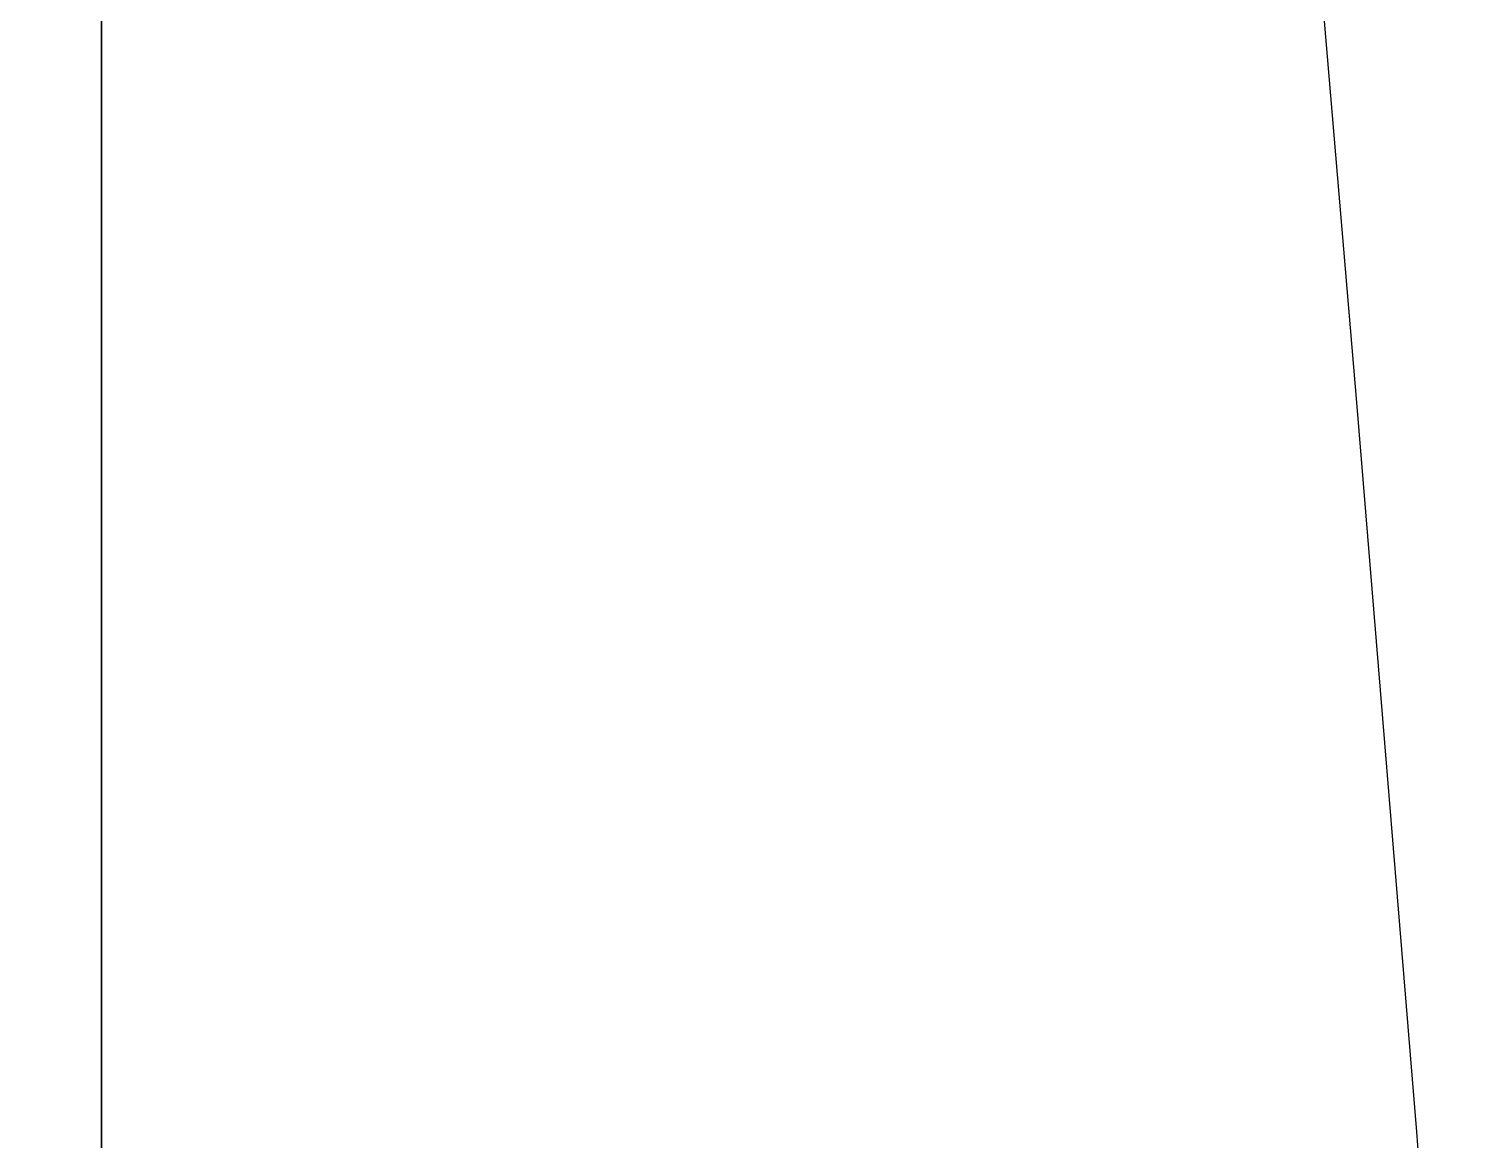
# Model space of a CAD drawing. Extents: x 11992 to 29481, y -6727 to 6811.
# Drawn here: x 24578.55 to 24622.28, y 2869.56 to 2903.4 of the extents above; entities that cross this region are included whole.
import ezdxf

# ---------------------------------------------------------------- set-up
doc = ezdxf.new("R2010")
doc.units = 0
doc.header["$MEASUREMENT"] = 0
doc.layers.get('0').update_dxf_attribs({"color": 8, "linetype": 'CONTINUOUS'})
doc.layers.add('zoylight 5回路', color=4, linetype='CONTINUOUS')

msp = doc.modelspace()

# ---------------------------------------------------------------- linework, layer by layer
for p, q in [((24580.771, 3074.054, -2436.529), (24580.771, 2514.462, -2436.529)), ((24580.771, 2887.59, -2436.329), (24580.771, 2934.256, -2436.329)), ((24580.771, 2934.256, -2436.329), (24580.771, 2887.59, -2436.329)), ((24580.771, 2887.59, -2428.529), (24580.771, 2934.256, -2428.529)), ((24580.771, 2934.256, -2428.529), (24580.771, 2887.59, -2428.529)), ((24580.771, 2886.924, -2426.529), (24580.771, 2933.257, -2426.529)), ((24580.771, 2933.257, -2426.529), (24580.771, 2886.924, -2426.529)), ((24580.771, 2904.034, -1959.355), (24580.771, 2903.224, -1963.518)), ((24580.771, 2903.667, -2258.155), (24580.771, 2903.396, -2258.338)), ((24580.771, 2903.105, -1760.793), (24580.771, 2903.502, -1758.535)), ((24580.771, 2903.471, -2014.888), (24580.771, 2902.972, -2016.921)), ((24580.771, 2902.971, -2016.916), (24580.771, 2903.47, -2014.884)), ((24580.771, 2891.521, -2405.95), (24580.771, 2903.437, -2410.065)), ((24580.771, 2903.396, -2258.338), (24580.771, 2903.125, -2258.521)), ((24580.771, 2903.224, -1963.518), (24580.771, 2902.4, -1967.679)), ((24580.771, 2903.125, -2258.521), (24580.771, 2902.853, -2258.703)), ((24580.771, 2902.709, -1763.051), (24580.771, 2903.105, -1760.793)), ((24580.771, 2902.972, -2016.921), (24580.771, 2902.469, -2018.953)), ((24580.771, 2902.468, -2018.948), (24580.771, 2902.971, -2016.916)), ((24580.771, 2902.853, -2258.703), (24580.771, 2902.581, -2258.885)), ((24580.771, 2902.313, -1765.308), (24580.771, 2902.709, -1763.051)), ((24580.771, 2902.581, -2258.885), (24580.771, 2902.309, -2259.067)), ((24580.771, 2902.469, -2018.953), (24580.771, 2901.961, -2020.983)), ((24580.771, 2901.96, -2020.979), (24580.771, 2902.468, -2018.948)), ((24580.771, 2902.4, -1967.679), (24580.771, 2901.56, -1971.836)), ((24580.771, 2901.916, -1767.565), (24580.771, 2902.313, -1765.308)), ((24580.771, 2902.309, -2259.067), (24580.771, 2902.037, -2259.248)), ((24580.771, 2902.037, -2259.248), (24580.771, 2901.764, -2259.429)), ((24580.771, 2901.961, -2020.983), (24580.771, 2901.448, -2023.012)), ((24580.771, 2901.447, -2023.008), (24580.771, 2901.96, -2020.979)), ((24580.771, 2901.518, -1769.822), (24580.771, 2901.916, -1767.565)), ((24580.771, 2901.764, -2259.429), (24580.771, 2901.492, -2259.609)), ((24580.771, 2901.56, -1971.836), (24580.771, 2900.704, -1975.99)), ((24580.771, 2901.121, -1772.079), (24580.771, 2901.518, -1769.822)), ((24580.771, 2901.492, -2259.609), (24580.771, 2901.218, -2259.789)), ((24580.771, 2901.448, -2023.012), (24580.771, 2900.931, -2025.04)), ((24580.771, 2900.929, -2025.036), (24580.771, 2901.447, -2023.008)), ((24580.771, 2901.218, -2259.789), (24580.771, 2900.945, -2259.969)), ((24580.771, 2900.723, -1774.338), (24580.771, 2901.121, -1772.079)), ((24580.771, 2900.945, -2259.969), (24580.771, 2900.672, -2260.148)), ((24580.771, 2900.931, -2025.04), (24580.771, 2900.407, -2027.067)), ((24580.771, 2900.406, -2027.063), (24580.771, 2900.929, -2025.036)), ((24580.771, 2900.324, -1776.597), (24580.771, 2900.723, -1774.338)), ((24580.771, 2900.704, -1975.99), (24580.771, 2899.83, -1980.14)), ((24580.771, 2900.672, -2260.148), (24580.771, 2900.399, -2260.327)), ((24580.771, 2900.407, -2027.067), (24580.771, 2899.879, -2029.092)), ((24580.771, 2899.878, -2029.089), (24580.771, 2900.406, -2027.063)), ((24580.771, 2900.399, -2260.327), (24580.771, 2900.125, -2260.505)), ((24580.771, 2899.924, -1778.856), (24580.771, 2900.324, -1776.597)), ((24580.771, 2900.125, -2260.505), (24580.771, 2899.851, -2260.682)), ((24580.771, 2899.524, -1781.114), (24580.771, 2899.924, -1778.856)), ((24580.771, 2899.879, -2029.092), (24580.771, 2899.346, -2031.116)), ((24580.771, 2899.345, -2031.113), (24580.771, 2899.878, -2029.089)), ((24580.771, 2899.851, -2260.682), (24580.771, 2899.577, -2260.86)), ((24580.771, 2899.83, -1980.14), (24580.771, 2898.94, -1984.287)), ((24580.771, 2899.577, -2260.86), (24580.771, 2899.303, -2261.037)), ((24580.771, 2899.123, -1783.372), (24580.771, 2899.524, -1781.114)), ((24580.771, 2899.346, -2031.116), (24580.771, 2898.806, -2033.139)), ((24580.771, 2898.806, -2033.135), (24580.771, 2899.345, -2031.113)), ((24580.771, 2899.303, -2261.037), (24580.771, 2899.028, -2261.213)), ((24580.771, 2898.721, -1785.63), (24580.771, 2899.123, -1783.372)), ((24580.771, 2899.028, -2261.213), (24580.771, 2898.753, -2261.389)), ((24580.771, 2898.94, -1984.287), (24580.771, 2898.033, -1988.43)), ((24580.771, 2898.261, -2035.156), (24580.771, 2898.806, -2033.135)), ((24580.771, 2898.806, -2033.139), (24580.771, 2898.261, -2035.16)), ((24580.771, 2898.753, -2261.389), (24580.771, 2898.478, -2261.565)), ((24580.771, 2898.318, -1787.888), (24580.771, 2898.721, -1785.63)), ((24580.771, 2898.478, -2261.565), (24580.771, 2898.202, -2261.741)), ((24580.771, 2897.915, -1790.145), (24580.771, 2898.318, -1787.888)), ((24580.771, 2897.711, -2037.176), (24580.771, 2898.261, -2035.156)), ((24580.771, 2898.261, -2035.16), (24580.771, 2897.711, -2037.179)), ((24580.771, 2898.202, -2261.741), (24580.771, 2897.926, -2261.916)), ((24580.771, 2898.033, -1988.43), (24580.771, 2897.107, -1992.569)), ((24580.771, 2897.926, -2261.916), (24580.771, 2897.65, -2262.09)), ((24580.771, 2897.51, -1792.403), (24580.771, 2897.915, -1790.145)), ((24580.771, 2897.154, -2039.194), (24580.771, 2897.711, -2037.176)), ((24580.771, 2897.711, -2037.179), (24580.771, 2897.155, -2039.197)), ((24580.771, 2897.65, -2262.09), (24580.771, 2897.374, -2262.264)), ((24580.771, 2897.104, -1794.66), (24580.771, 2897.51, -1792.403)), ((24580.771, 2897.374, -2262.264), (24580.771, 2897.098, -2262.437)), ((24580.771, 2897.155, -2039.197), (24580.771, 2896.593, -2041.213)), ((24580.771, 2896.592, -2041.21), (24580.771, 2897.154, -2039.194)), ((24580.771, 2897.107, -1992.569), (24580.771, 2896.163, -1996.704)), ((24580.771, 2896.697, -1796.916), (24580.771, 2897.104, -1794.66)), ((24580.771, 2897.098, -2262.437), (24580.771, 2896.822, -2262.61)), ((24580.771, 2896.822, -2262.61), (24580.771, 2896.545, -2262.783)), ((24580.771, 2896.289, -1799.173), (24580.771, 2896.697, -1796.916)), ((24580.771, 2896.593, -2041.213), (24580.771, 2896.024, -2043.228)), ((24580.771, 2896.023, -2043.225), (24580.771, 2896.592, -2041.21)), ((24580.771, 2896.545, -2262.783), (24580.771, 2896.269, -2262.955)), ((24580.771, 2896.267, -1799.295), (24580.771, 2896.289, -1799.173)), ((24580.771, 2896.269, -2262.955), (24580.771, 2895.991, -2263.127)), ((24580.771, 2896.244, -1799.421), (24580.771, 2896.267, -1799.295)), ((24580.771, 2896.221, -1799.549), (24580.771, 2896.244, -1799.421)), ((24580.771, 2896.197, -1799.679), (24580.771, 2896.221, -1799.549)), ((24580.771, 2896.173, -1799.813), (24580.771, 2896.197, -1799.679)), ((24580.771, 2896.148, -1799.949), (24580.771, 2896.173, -1799.813)), ((24580.771, 2896.163, -1996.704), (24580.771, 2895.199, -2000.834)), ((24580.771, 2896.123, -1800.088), (24580.771, 2896.148, -1799.949)), ((24580.771, 2896.098, -1800.23), (24580.771, 2896.123, -1800.088)), ((24580.771, 2896.071, -1800.374), (24580.771, 2896.098, -1800.23)), ((24580.771, 2896.045, -1800.521), (24580.771, 2896.071, -1800.374)), ((24580.771, 2896.018, -1800.671), (24580.771, 2896.045, -1800.521)), ((24580.771, 2896.024, -2043.228), (24580.771, 2895.45, -2045.241)), ((24580.771, 2895.448, -2045.237), (24580.771, 2896.023, -2043.225)), ((24580.771, 2895.99, -1800.823), (24580.771, 2896.018, -1800.671)), ((24580.771, 2895.991, -2263.127), (24580.771, 2895.714, -2263.298)), ((24580.771, 2895.813, -1801.797), (24580.771, 2895.99, -1800.823)), ((24580.771, 2895.635, -1802.774), (24580.771, 2895.813, -1801.797)), ((24580.771, 2895.714, -2263.298), (24580.771, 2895.437, -2263.469)), ((24580.771, 2895.456, -1803.754), (24580.771, 2895.635, -1802.774)), ((24580.771, 2895.277, -1804.738), (24580.771, 2895.456, -1803.754)), ((24580.771, 2895.45, -2045.241), (24580.771, 2894.869, -2047.252)), ((24580.771, 2894.867, -2047.248), (24580.771, 2895.448, -2045.237)), ((24580.771, 2895.437, -2263.469), (24580.771, 2895.159, -2263.64)), ((24580.771, 2895.097, -1805.724), (24580.771, 2895.277, -1804.738)), ((24580.771, 2895.199, -2000.834), (24580.771, 2894.217, -2004.96)), ((24580.771, 2895.159, -2263.64), (24580.771, 2894.881, -2263.81)), ((24580.771, 2894.915, -1806.713), (24580.771, 2895.097, -1805.724)), ((24580.771, 2894.734, -1807.706), (24580.771, 2894.915, -1806.713)), ((24580.771, 2894.881, -2263.81), (24580.771, 2894.603, -2263.98)), ((24580.771, 2894.869, -2047.252), (24580.771, 2894.281, -2049.261)), ((24580.771, 2894.279, -2049.258), (24580.771, 2894.867, -2047.248)), ((24580.771, 2894.551, -1808.702), (24580.771, 2894.734, -1807.706)), ((24580.771, 2894.603, -2263.98), (24580.771, 2894.324, -2264.149)), ((24580.771, 2894.367, -1809.701), (24580.771, 2894.551, -1808.702)), ((24580.771, 2894.183, -1810.703), (24580.771, 2894.367, -1809.701)), ((24580.771, 2894.324, -2264.149), (24580.771, 2894.045, -2264.318)), ((24580.771, 2894.281, -2049.261), (24580.771, 2893.687, -2051.268)), ((24580.771, 2893.685, -2051.265), (24580.771, 2894.279, -2049.258)), ((24580.771, 2894.217, -2004.96), (24580.771, 2893.718, -2007.022)), ((24580.771, 2893.997, -1811.708), (24580.771, 2894.183, -1810.703)), ((24580.771, 2894.045, -2264.318), (24580.771, 2893.766, -2264.486)), ((24580.771, 2893.81, -1812.716), (24580.771, 2893.997, -1811.708)), ((24580.771, 2893.602, -1813.843), (24580.771, 2893.81, -1812.716)), ((24580.771, 2893.766, -2264.486), (24580.771, 2893.487, -2264.654)), ((24580.771, 2893.718, -2007.022), (24580.771, 2893.215, -2009.082)), ((24580.771, 2893.687, -2051.268), (24580.771, 2893.087, -2053.273)), ((24580.771, 2893.085, -2053.27), (24580.771, 2893.685, -2051.265)), ((24580.771, 2893.393, -1814.971), (24580.771, 2893.602, -1813.843)), ((24580.771, 2893.487, -2264.654), (24580.771, 2893.207, -2264.821)), ((24580.771, 2893.184, -1816.099), (24580.771, 2893.393, -1814.971)), ((24580.771, 2893.215, -2009.082), (24580.771, 2892.706, -2011.141)), ((24580.771, 2893.207, -2264.821), (24580.771, 2892.928, -2264.988)), ((24580.771, 2892.975, -1817.226), (24580.771, 2893.184, -1816.099)), ((24580.771, 2893.087, -2053.273), (24580.771, 2892.479, -2055.277)), ((24580.771, 2892.477, -2055.273), (24580.771, 2893.085, -2053.27)), ((24580.771, 2892.764, -1818.354), (24580.771, 2892.975, -1817.226)), ((24580.771, 2892.928, -2264.988), (24580.771, 2892.648, -2265.154)), ((24580.771, 2892.554, -1819.481), (24580.771, 2892.764, -1818.354)), ((24580.771, 2892.706, -2011.141), (24580.771, 2892.193, -2013.199)), ((24580.771, 2892.648, -2265.154), (24580.771, 2892.368, -2265.321)), ((24580.771, 2892.343, -1820.609), (24580.771, 2892.554, -1819.481)), ((24580.771, 2892.479, -2055.277), (24580.771, 2891.865, -2057.278)), ((24580.771, 2891.863, -2057.275), (24580.771, 2892.477, -2055.273)), ((24580.771, 2892.368, -2265.321), (24580.771, 2892.088, -2265.486)), ((24580.771, 2892.132, -1821.736), (24580.771, 2892.343, -1820.609)), ((24580.771, 2892.193, -2013.199), (24580.771, 2891.674, -2015.255)), ((24580.771, 2891.92, -1822.863), (24580.771, 2892.132, -1821.736)), ((24580.771, 2892.088, -2265.486), (24580.771, 2891.807, -2265.651)), ((24580.771, 2891.708, -1823.991), (24580.771, 2891.92, -1822.863)), ((24580.771, 2891.865, -2057.278), (24580.771, 2891.244, -2059.277)), ((24580.771, 2891.242, -2059.274), (24580.771, 2891.863, -2057.275)), ((24580.771, 2891.807, -2265.651), (24580.771, 2891.527, -2265.816)), ((24580.771, 2891.496, -1825.118), (24580.771, 2891.708, -1823.991)), ((24580.771, 2891.674, -2015.255), (24580.771, 2891.15, -2017.31)), ((24580.771, 2891.527, -2265.816), (24580.771, 2891.246, -2265.981)), ((24580.771, 2885.838, -2403.664), (24580.771, 2891.521, -2405.95)), ((24580.771, 2891.283, -1826.245), (24580.771, 2891.496, -1825.118)), ((24580.771, 2890.424, -1830.773), (24580.771, 2891.283, -1826.245)), ((24580.771, 2891.246, -2265.981), (24580.771, 2890.965, -2266.144)), ((24580.771, 2891.244, -2059.277), (24580.771, 2890.616, -2061.274)), ((24580.771, 2890.614, -2061.271), (24580.771, 2891.242, -2059.274)), ((24580.771, 2891.15, -2017.31), (24580.771, 2890.62, -2019.363)), ((24580.771, 2890.965, -2266.144), (24580.771, 2890.683, -2266.308)), ((24580.771, 2890.683, -2266.308), (24580.771, 2890.402, -2266.471)), ((24580.771, 2890.62, -2019.363), (24580.771, 2890.085, -2021.416)), ((24580.771, 2890.616, -2061.274), (24580.771, 2889.981, -2063.269)), ((24580.771, 2889.979, -2063.266), (24580.771, 2890.614, -2061.271)), ((24580.771, 2889.562, -1835.282), (24580.771, 2890.424, -1830.773)), ((24580.771, 2890.402, -2266.471), (24580.771, 2890.12, -2266.633)), ((24580.771, 2890.12, -2266.633), (24580.771, 2889.838, -2266.795)), ((24580.771, 2890.085, -2021.416), (24580.771, 2889.545, -2023.467)), ((24580.771, 2889.981, -2063.269), (24580.771, 2889.339, -2065.261)), ((24580.771, 2889.337, -2065.258), (24580.771, 2889.979, -2063.266)), ((24580.771, 2889.838, -2266.795), (24580.771, 2889.556, -2266.956)), ((24580.771, 2888.696, -1839.777), (24580.771, 2889.562, -1835.282)), ((24580.771, 2889.556, -2266.956), (24580.771, 2889.273, -2267.117)), ((24580.771, 2889.545, -2023.467), (24580.771, 2888.999, -2025.516)), ((24580.771, 2889.339, -2065.261), (24580.771, 2888.689, -2067.251)), ((24580.771, 2888.687, -2067.248), (24580.771, 2889.337, -2065.258)), ((24580.771, 2889.273, -2267.117), (24580.771, 2888.99, -2267.278)), ((24580.771, 2888.999, -2025.516), (24580.771, 2888.448, -2027.564)), ((24580.771, 2888.99, -2267.278), (24580.771, 2888.707, -2267.438)), ((24580.771, 2888.707, -2267.438), (24580.771, 2888.424, -2267.598)), ((24580.771, 2887.824, -1844.261), (24580.771, 2888.696, -1839.777)), ((24580.771, 2888.689, -2067.251), (24580.771, 2888.032, -2069.238)), ((24580.771, 2888.03, -2069.236), (24580.771, 2888.687, -2067.248)), ((24580.771, 2888.448, -2027.564), (24580.771, 2887.89, -2029.611)), ((24580.771, 2888.424, -2267.598), (24580.771, 2888.14, -2267.757)), ((24580.771, 2888.14, -2267.757), (24580.771, 2887.856, -2267.916)), ((24580.771, 2888.032, -2069.238), (24580.771, 2887.368, -2071.223)), ((24580.771, 2887.366, -2071.22), (24580.771, 2888.03, -2069.236)), ((24580.771, 2887.89, -2029.611), (24580.771, 2887.328, -2031.656)), ((24580.771, 2887.856, -2267.916), (24580.771, 2887.572, -2268.074)), ((24580.771, 2886.948, -1848.737), (24580.771, 2887.824, -1844.261)), ((24580.771, 2840.924, -2436.329), (24580.771, 2887.59, -2436.329)), ((24580.771, 2887.59, -2436.329), (24580.771, 2840.924, -2436.329)), ((24580.771, 2840.924, -2428.529), (24580.771, 2887.59, -2428.529)), ((24580.771, 2887.59, -2428.529), (24580.771, 2840.924, -2428.529)), ((24580.771, 2887.572, -2268.074), (24580.771, 2887.288, -2268.232)), ((24580.771, 2887.368, -2071.223), (24580.771, 2886.696, -2073.205)), ((24580.771, 2886.694, -2073.203), (24580.771, 2887.366, -2071.22)), ((24580.771, 2887.328, -2031.656), (24580.771, 2886.759, -2033.699)), ((24580.771, 2887.288, -2268.232), (24580.771, 2887.004, -2268.39)), ((24580.771, 2887.004, -2268.39), (24580.771, 2886.72, -2268.546)), ((24580.771, 2886.064, -1853.208), (24580.771, 2886.948, -1848.737)), ((24580.771, 2840.591, -2426.529), (24580.771, 2886.924, -2426.529)), ((24580.771, 2886.924, -2426.529), (24580.771, 2840.591, -2426.529)), ((24580.771, 2886.759, -2033.699), (24580.771, 2886.184, -2035.741)), ((24580.771, 2886.72, -2268.546), (24580.771, 2886.435, -2268.703)), ((24580.771, 2886.696, -2073.205), (24580.771, 2886.017, -2075.185)), ((24580.771, 2886.015, -2075.183), (24580.771, 2886.694, -2073.203)), ((24580.771, 2886.435, -2268.703), (24580.771, 2886.151, -2268.859)), ((24580.771, 2886.184, -2035.741), (24580.771, 2885.603, -2037.78)), ((24580.771, 2886.151, -2268.859), (24580.771, 2885.866, -2269.014)), ((24580.771, 2885.174, -1857.679), (24580.771, 2886.064, -1853.208)), ((24580.771, 2886.017, -2075.185), (24580.771, 2885.329, -2077.162)), ((24580.771, 2885.327, -2077.16), (24580.771, 2886.015, -2075.183)), ((24580.771, 2885.866, -2269.014), (24580.771, 2885.58, -2269.169)), ((24580.771, 2880.343, -2401.218), (24580.771, 2885.838, -2403.664)), ((24580.771, 2885.603, -2037.78), (24580.771, 2885.017, -2039.818)), ((24580.771, 2885.58, -2269.169), (24580.771, 2885.295, -2269.324)), ((24580.771, 2885.329, -2077.162), (24580.771, 2884.634, -2079.137)), ((24580.771, 2884.632, -2079.135), (24580.771, 2885.327, -2077.16)), ((24580.771, 2885.295, -2269.324), (24580.771, 2885.009, -2269.478)), ((24580.771, 2884.276, -1862.152), (24580.771, 2885.174, -1857.679)), ((24580.771, 2885.017, -2039.818), (24580.771, 2884.424, -2041.854)), ((24580.771, 2885.009, -2269.478), (24580.771, 2884.723, -2269.631)), ((24580.771, 2884.723, -2269.631), (24580.771, 2884.437, -2269.785)), ((24580.771, 2884.634, -2079.137), (24580.771, 2883.932, -2081.108)), ((24580.771, 2883.93, -2081.106), (24580.771, 2884.632, -2079.135)), ((24580.771, 2884.437, -2269.785), (24580.771, 2884.15, -2269.937)), ((24580.771, 2884.424, -2041.854), (24580.771, 2883.824, -2043.888)), ((24580.771, 2883.369, -1866.631), (24580.771, 2884.276, -1862.152)), ((24580.771, 2884.15, -2269.937), (24580.771, 2883.864, -2270.089)), ((24580.771, 2883.932, -2081.108), (24580.771, 2883.221, -2083.077)), ((24580.771, 2883.219, -2083.076), (24580.771, 2883.93, -2081.106)), ((24580.771, 2883.864, -2270.089), (24580.771, 2883.577, -2270.241)), ((24580.771, 2883.824, -2043.888), (24580.771, 2883.219, -2045.92)), ((24580.771, 2883.577, -2270.241), (24580.771, 2883.289, -2270.392)), ((24580.771, 2882.452, -1871.119), (24580.771, 2883.369, -1866.631)), ((24580.771, 2883.289, -2270.392), (24580.771, 2883.002, -2270.543)), ((24580.771, 2883.221, -2083.077), (24580.771, 2882.502, -2085.043)), ((24580.771, 2882.5, -2085.042), (24580.771, 2883.219, -2083.076)), ((24580.771, 2883.219, -2045.92), (24580.771, 2882.607, -2047.95)), ((24580.771, 2883.002, -2270.543), (24580.771, 2882.714, -2270.693)), ((24580.771, 2882.714, -2270.693), (24580.771, 2882.427, -2270.843)), ((24580.771, 2882.607, -2047.95), (24580.771, 2881.989, -2049.979)), ((24580.771, 2882.502, -2085.043), (24580.771, 2881.775, -2087.006)), ((24580.771, 2881.773, -2087.005), (24580.771, 2882.5, -2085.042)), ((24580.771, 2881.526, -1875.62), (24580.771, 2882.452, -1871.119)), ((24580.771, 2882.427, -2270.843), (24580.771, 2882.138, -2270.992)), ((24580.771, 2882.138, -2270.992), (24580.771, 2881.85, -2271.141)), ((24580.771, 2881.989, -2049.979), (24580.771, 2881.364, -2052.005)), ((24580.771, 2881.85, -2271.141), (24580.771, 2881.562, -2271.289)), ((24580.771, 2881.775, -2087.006), (24580.771, 2881.04, -2088.966)), ((24580.771, 2881.038, -2088.965), (24580.771, 2881.773, -2087.005)), ((24580.771, 2881.562, -2271.289), (24580.771, 2881.273, -2271.437)), ((24580.771, 2880.588, -1880.136), (24580.771, 2881.526, -1875.62)), ((24580.771, 2881.364, -2052.005), (24580.771, 2880.732, -2054.03)), ((24580.771, 2881.273, -2271.437), (24580.771, 2880.984, -2271.585)), ((24580.771, 2881.04, -2088.966), (24580.771, 2880.296, -2090.923)), ((24580.771, 2880.294, -2090.922), (24580.771, 2881.038, -2088.965)), ((24580.771, 2880.984, -2271.585), (24580.771, 2880.695, -2271.732)), ((24580.771, 2880.732, -2054.03), (24580.771, 2880.094, -2056.053)), ((24580.771, 2880.695, -2271.732), (24580.771, 2880.406, -2271.878)), ((24580.771, 2880.121, -1882.371), (24580.771, 2880.588, -1880.136)), ((24580.771, 2880.406, -2271.878), (24580.771, 2880.117, -2272.024)), ((24580.771, 2875.041, -2398.608), (24580.771, 2880.343, -2401.218)), ((24580.771, 2880.296, -2090.923), (24580.771, 2879.545, -2092.877)), ((24580.771, 2879.543, -2092.876), (24580.771, 2880.294, -2090.922)), ((24580.771, 2879.653, -1884.606), (24580.771, 2880.121, -1882.371)), ((24580.771, 2880.117, -2272.024), (24580.771, 2879.827, -2272.169)), ((24580.771, 2880.094, -2056.053), (24580.771, 2879.449, -2058.073)), ((24580.771, 2879.827, -2272.169), (24580.771, 2879.537, -2272.314)), ((24580.771, 2879.182, -1886.84), (24580.771, 2879.653, -1884.606)), ((24580.771, 2879.545, -2092.877), (24580.771, 2878.784, -2094.827)), ((24580.771, 2878.782, -2094.826), (24580.771, 2879.543, -2092.876)), ((24580.771, 2879.537, -2272.314), (24580.771, 2879.247, -2272.458)), ((24580.771, 2879.449, -2058.073), (24580.771, 2878.797, -2060.092)), ((24580.771, 2879.247, -2272.458), (24580.771, 2878.957, -2272.602)), ((24580.771, 2878.71, -1889.074), (24580.771, 2879.182, -1886.84)), ((24580.771, 2878.957, -2272.602), (24580.771, 2878.666, -2272.746)), ((24580.771, 2878.797, -2060.092), (24580.771, 2878.138, -2062.108)), ((24580.771, 2878.784, -2094.827), (24580.771, 2878.015, -2096.774)), ((24580.771, 2878.013, -2096.773), (24580.771, 2878.782, -2094.826)), ((24580.771, 2878.236, -1891.309), (24580.771, 2878.71, -1889.074)), ((24580.771, 2878.666, -2272.746), (24580.771, 2878.375, -2272.889)), ((24580.771, 2878.375, -2272.889), (24580.771, 2878.084, -2273.031)), ((24580.771, 2877.76, -1893.542), (24580.771, 2878.236, -1891.309)), ((24580.771, 2878.138, -2062.108), (24580.771, 2877.472, -2064.121)), ((24580.771, 2878.084, -2273.031), (24580.771, 2877.792, -2273.173)), ((24580.771, 2878.015, -2096.774), (24580.771, 2877.237, -2098.718)), ((24580.771, 2877.236, -2098.717), (24580.771, 2878.013, -2096.773)), ((24580.771, 2877.792, -2273.173), (24580.771, 2877.501, -2273.315)), ((24580.771, 2877.282, -1895.776), (24580.771, 2877.76, -1893.542)), ((24580.771, 2877.501, -2273.315), (24580.771, 2877.209, -2273.456)), ((24580.771, 2877.472, -2064.121), (24580.771, 2876.799, -2066.133)), ((24580.771, 2876.802, -1898.01), (24580.771, 2877.282, -1895.776)), ((24580.771, 2877.237, -2098.718), (24580.771, 2876.451, -2100.658)), ((24580.771, 2876.449, -2100.657), (24580.771, 2877.236, -2098.717)), ((24580.771, 2877.209, -2273.456), (24580.771, 2876.917, -2273.596)), ((24580.771, 2876.917, -2273.596), (24580.771, 2876.626, -2273.736)), ((24580.771, 2876.32, -1900.243), (24580.771, 2876.802, -1898.01)), ((24580.771, 2876.799, -2066.133), (24580.771, 2876.119, -2068.142)), ((24580.771, 2876.626, -2273.736), (24580.771, 2876.333, -2273.876)), ((24580.771, 2876.451, -2100.658), (24580.771, 2875.656, -2102.594)), ((24580.771, 2875.654, -2102.593), (24580.771, 2876.449, -2100.657)), ((24580.771, 2876.333, -2273.876), (24580.771, 2876.041, -2274.015)), ((24580.771, 2875.837, -1902.476), (24580.771, 2876.32, -1900.243)), ((24580.771, 2876.119, -2068.142), (24580.771, 2875.431, -2070.148)), ((24580.771, 2876.041, -2274.015), (24580.771, 2875.749, -2274.153)), ((24580.771, 2875.352, -1904.709), (24580.771, 2875.837, -1902.476)), ((24580.771, 2875.749, -2274.153), (24580.771, 2875.456, -2274.291)), ((24580.771, 2875.656, -2102.594), (24580.771, 2874.851, -2104.527)), ((24580.771, 2874.849, -2104.526), (24580.771, 2875.654, -2102.593)), ((24580.771, 2875.456, -2274.291), (24580.771, 2875.162, -2274.429)), ((24580.771, 2875.431, -2070.148), (24580.771, 2874.737, -2072.152)), ((24580.771, 2874.865, -1906.941), (24580.771, 2875.352, -1904.709)), ((24580.771, 2875.162, -2274.429), (24580.771, 2874.869, -2274.566)), ((24580.771, 2869.938, -2395.828), (24580.771, 2875.041, -2398.608)), ((24580.771, 2874.869, -2274.566), (24580.771, 2874.576, -2274.702)), ((24580.771, 2874.378, -1909.167), (24580.771, 2874.865, -1906.941)), ((24580.771, 2874.851, -2104.527), (24580.771, 2874.037, -2106.457)), ((24580.771, 2874.035, -2106.455), (24580.771, 2874.849, -2104.526)), ((24580.771, 2874.737, -2072.152), (24580.771, 2874.035, -2074.153)), ((24580.771, 2874.576, -2274.702), (24580.771, 2874.282, -2274.838)), ((24580.771, 2873.888, -1911.394), (24580.771, 2874.378, -1909.167)), ((24580.771, 2874.282, -2274.838), (24580.771, 2873.988, -2274.974)), ((24580.771, 2874.037, -2106.457), (24580.771, 2873.975, -2106.603)), ((24580.771, 2874.035, -2074.153), (24580.771, 2873.325, -2076.152)), ((24580.771, 2873.973, -2106.602), (24580.771, 2874.035, -2106.455)), ((24580.771, 2873.988, -2274.974), (24580.771, 2873.694, -2275.109)), ((24580.771, 2873.975, -2106.603), (24580.771, 2873.912, -2106.75)), ((24580.771, 2873.91, -2106.749), (24580.771, 2873.973, -2106.602)), ((24580.771, 2873.912, -2106.75), (24580.771, 2873.849, -2106.897)), ((24580.771, 2873.847, -2106.896), (24580.771, 2873.91, -2106.749)), ((24580.771, 2873.397, -1913.619), (24580.771, 2873.888, -1911.394)), ((24580.771, 2873.849, -2106.897), (24580.771, 2873.787, -2107.044)), ((24580.771, 2873.784, -2107.042), (24580.771, 2873.847, -2106.896)), ((24580.771, 2873.787, -2107.044), (24580.771, 2873.724, -2107.191)), ((24580.771, 2873.721, -2107.189), (24580.771, 2873.784, -2107.042)), ((24580.771, 2873.724, -2107.191), (24580.771, 2873.66, -2107.337)), ((24580.771, 2873.659, -2107.336), (24580.771, 2873.721, -2107.189)), ((24580.771, 2873.694, -2275.109), (24580.771, 2873.399, -2275.244)), ((24580.771, 2873.66, -2107.337), (24580.771, 2873.597, -2107.484)), ((24580.771, 2873.595, -2107.482), (24580.771, 2873.659, -2107.336)), ((24580.771, 2873.597, -2107.484), (24580.771, 2873.534, -2107.63)), ((24580.771, 2873.532, -2107.629), (24580.771, 2873.595, -2107.482)), ((24580.771, 2873.534, -2107.63), (24580.771, 2873.471, -2107.777)), ((24580.771, 2873.469, -2107.775), (24580.771, 2873.532, -2107.629)), ((24580.771, 2873.471, -2107.777), (24580.771, 2873.407, -2107.923)), ((24580.771, 2873.405, -2107.921), (24580.771, 2873.469, -2107.775)), ((24580.771, 2873.407, -2107.923), (24580.771, 2873.343, -2108.07)), ((24580.771, 2873.341, -2108.068), (24580.771, 2873.405, -2107.921)), ((24580.771, 2873.399, -2275.244), (24580.771, 2873.105, -2275.378)), ((24580.771, 2872.904, -1915.845), (24580.771, 2873.397, -1913.619)), ((24580.771, 2873.343, -2108.07), (24580.771, 2873.279, -2108.216)), ((24580.771, 2873.278, -2108.214), (24580.771, 2873.341, -2108.068)), ((24580.771, 2873.325, -2076.152), (24580.771, 2872.608, -2078.149)), ((24580.771, 2873.279, -2108.216), (24580.771, 2873.215, -2108.362)), ((24580.771, 2873.213, -2108.36), (24580.771, 2873.278, -2108.214)), ((24580.771, 2873.215, -2108.362), (24580.771, 2873.151, -2108.508)), ((24580.771, 2873.149, -2108.507), (24580.771, 2873.213, -2108.36)), ((24580.771, 2873.151, -2108.508), (24580.771, 2873.087, -2108.655)), ((24580.771, 2873.085, -2108.653), (24580.771, 2873.149, -2108.507)), ((24580.771, 2873.105, -2275.378), (24580.771, 2872.81, -2275.511)), ((24580.771, 2873.087, -2108.655), (24580.771, 2873.023, -2108.801)), ((24580.771, 2873.02, -2108.799), (24580.771, 2873.085, -2108.653)), ((24580.771, 2873.023, -2108.801), (24580.771, 2872.958, -2108.947)), ((24580.771, 2872.956, -2108.945), (24580.771, 2873.02, -2108.799)), ((24580.771, 2872.958, -2108.947), (24580.771, 2872.894, -2109.093)), ((24580.771, 2872.891, -2109.091), (24580.771, 2872.956, -2108.945)), ((24580.771, 2872.409, -1918.071), (24580.771, 2872.904, -1915.845)), ((24580.771, 2872.894, -2109.093), (24580.771, 2872.829, -2109.239)), ((24580.771, 2872.826, -2109.237), (24580.771, 2872.891, -2109.091)), ((24580.771, 2872.829, -2109.239), (24580.771, 2872.764, -2109.384)), ((24580.771, 2872.761, -2109.383), (24580.771, 2872.826, -2109.237)), ((24580.771, 2872.81, -2275.511), (24580.771, 2872.516, -2275.644)), ((24580.771, 2872.764, -2109.384), (24580.771, 2872.699, -2109.53)), ((24580.771, 2872.696, -2109.528), (24580.771, 2872.761, -2109.383)), ((24580.771, 2872.699, -2109.53), (24580.771, 2872.633, -2109.676)), ((24580.771, 2872.631, -2109.674), (24580.771, 2872.696, -2109.528)), ((24580.771, 2872.633, -2109.676), (24580.771, 2872.568, -2109.822)), ((24580.771, 2872.566, -2109.82), (24580.771, 2872.631, -2109.674)), ((24580.771, 2872.608, -2078.149), (24580.771, 2871.883, -2080.142)), ((24580.771, 2872.568, -2109.822), (24580.771, 2872.502, -2109.967)), ((24580.771, 2872.5, -2109.966), (24580.771, 2872.566, -2109.82)), ((24580.771, 2872.516, -2275.644), (24580.771, 2872.221, -2275.776)), ((24580.771, 2872.502, -2109.967), (24580.771, 2872.437, -2110.113)), ((24580.771, 2872.435, -2110.111), (24580.771, 2872.5, -2109.966)), ((24580.771, 2872.437, -2110.113), (24580.771, 2872.371, -2110.259)), ((24580.771, 2872.369, -2110.257), (24580.771, 2872.435, -2110.111)), ((24580.771, 2871.912, -1920.296), (24580.771, 2872.409, -1918.071)), ((24580.771, 2872.371, -2110.259), (24580.771, 2872.305, -2110.404)), ((24580.771, 2872.303, -2110.402), (24580.771, 2872.369, -2110.257)), ((24580.771, 2872.305, -2110.404), (24580.771, 2872.239, -2110.549)), ((24580.771, 2872.237, -2110.547), (24580.771, 2872.303, -2110.402)), ((24580.771, 2872.239, -2110.549), (24580.771, 2872.173, -2110.695)), ((24580.771, 2872.171, -2110.693), (24580.771, 2872.237, -2110.547)), ((24580.771, 2872.221, -2275.776), (24580.771, 2871.925, -2275.908)), ((24580.771, 2872.173, -2110.695), (24580.771, 2872.107, -2110.84)), ((24580.771, 2872.105, -2110.838), (24580.771, 2872.171, -2110.693)), ((24580.771, 2872.107, -2110.84), (24580.771, 2872.04, -2110.985)), ((24580.771, 2872.038, -2110.983), (24580.771, 2872.105, -2110.838)), ((24580.771, 2872.04, -2110.985), (24580.771, 2871.974, -2111.131)), ((24580.771, 2871.972, -2111.128), (24580.771, 2872.038, -2110.983)), ((24580.771, 2871.974, -2111.131), (24580.771, 2871.907, -2111.276)), ((24580.771, 2871.905, -2111.273), (24580.771, 2871.972, -2111.128)), ((24580.771, 2871.925, -2275.908), (24580.771, 2871.63, -2276.04)), ((24580.771, 2871.414, -1922.521), (24580.771, 2871.912, -1920.296)), ((24580.771, 2871.907, -2111.276), (24580.771, 2871.841, -2111.421)), ((24580.771, 2871.839, -2111.418), (24580.771, 2871.905, -2111.273)), ((24580.771, 2871.883, -2080.142), (24580.771, 2871.15, -2082.133)), ((24580.771, 2871.841, -2111.421), (24580.771, 2871.774, -2111.565)), ((24580.771, 2871.772, -2111.563), (24580.771, 2871.839, -2111.418)), ((24580.771, 2871.774, -2111.565), (24580.771, 2871.707, -2111.71)), ((24580.771, 2871.705, -2111.708), (24580.771, 2871.772, -2111.563)), ((24580.771, 2871.707, -2111.71), (24580.771, 2871.64, -2111.855)), ((24580.771, 2871.638, -2111.853), (24580.771, 2871.705, -2111.708)), ((24580.771, 2871.64, -2111.855), (24580.771, 2871.573, -2112)), ((24580.771, 2871.57, -2111.998), (24580.771, 2871.638, -2111.853)), ((24580.771, 2871.63, -2276.04), (24580.771, 2871.334, -2276.171)), ((24580.771, 2871.573, -2112), (24580.771, 2871.506, -2112.145)), ((24580.771, 2871.503, -2112.143), (24580.771, 2871.57, -2111.998)), ((24580.771, 2871.506, -2112.145), (24580.771, 2871.438, -2112.289)), ((24580.771, 2871.435, -2112.287), (24580.771, 2871.503, -2112.143)), ((24580.771, 2871.438, -2112.289), (24580.771, 2871.371, -2112.434)), ((24580.771, 2871.367, -2112.432), (24580.771, 2871.435, -2112.287)), ((24580.771, 2870.914, -1924.745), (24580.771, 2871.414, -1922.521)), ((24580.771, 2871.371, -2112.434), (24580.771, 2871.303, -2112.578)), ((24580.771, 2871.299, -2112.576), (24580.771, 2871.367, -2112.432)), ((24580.771, 2871.334, -2276.171), (24580.771, 2871.038, -2276.301)), ((24580.771, 2871.303, -2112.578), (24580.771, 2871.235, -2112.723)), ((24580.771, 2871.231, -2112.721), (24580.771, 2871.299, -2112.576)), ((24580.771, 2871.235, -2112.723), (24580.771, 2871.167, -2112.867)), ((24580.771, 2871.163, -2112.865), (24580.771, 2871.231, -2112.721)), ((24580.771, 2871.167, -2112.867), (24580.771, 2871.099, -2113.012)), ((24580.771, 2871.095, -2113.01), (24580.771, 2871.163, -2112.865)), ((24580.771, 2871.15, -2082.133), (24580.771, 2870.41, -2084.12)), ((24580.771, 2871.099, -2113.012), (24580.771, 2871.03, -2113.156)), ((24580.771, 2871.026, -2113.154), (24580.771, 2871.095, -2113.01)), ((24580.771, 2871.038, -2276.301), (24580.771, 2870.742, -2276.431)), ((24580.771, 2871.03, -2113.156), (24580.771, 2870.962, -2113.3)), ((24580.771, 2870.958, -2113.298), (24580.771, 2871.026, -2113.154)), ((24580.771, 2870.962, -2113.3), (24580.771, 2870.893, -2113.444)), ((24580.771, 2870.889, -2113.442), (24580.771, 2870.958, -2113.298)), ((24580.771, 2870.412, -1926.97), (24580.771, 2870.914, -1924.745)), ((24580.771, 2870.893, -2113.444), (24580.771, 2870.824, -2113.588)), ((24580.771, 2870.82, -2113.586), (24580.771, 2870.889, -2113.442)), ((24580.771, 2870.824, -2113.588), (24580.771, 2870.755, -2113.732)), ((24580.771, 2870.752, -2113.73), (24580.771, 2870.82, -2113.586)), ((24580.771, 2870.755, -2113.732), (24580.771, 2870.685, -2113.876)), ((24580.771, 2870.683, -2113.874), (24580.771, 2870.752, -2113.73)), ((24580.771, 2870.742, -2276.431), (24580.771, 2870.445, -2276.561)), ((24580.771, 2870.685, -2113.876), (24580.771, 2870.616, -2114.02)), ((24580.771, 2870.614, -2114.018), (24580.771, 2870.683, -2113.874)), ((24580.771, 2870.616, -2114.02), (24580.771, 2870.547, -2114.164)), ((24580.771, 2870.544, -2114.162), (24580.771, 2870.614, -2114.018)), ((24580.771, 2870.547, -2114.164), (24580.771, 2870.477, -2114.308)), ((24580.771, 2870.475, -2114.306), (24580.771, 2870.544, -2114.162)), ((24580.771, 2870.477, -2114.308), (24580.771, 2870.407, -2114.451)), ((24580.771, 2870.405, -2114.449), (24580.771, 2870.475, -2114.306)), ((24580.771, 2870.445, -2276.561), (24580.771, 2870.149, -2276.69)), ((24580.771, 2869.908, -1929.194), (24580.771, 2870.412, -1926.97)), ((24580.771, 2870.41, -2084.12), (24580.771, 2869.661, -2086.105)), ((24580.771, 2870.407, -2114.451), (24580.771, 2870.337, -2114.595)), ((24580.771, 2870.335, -2114.593), (24580.771, 2870.405, -2114.449)), ((24580.771, 2870.337, -2114.595), (24580.771, 2870.267, -2114.738)), ((24580.771, 2870.265, -2114.736), (24580.771, 2870.335, -2114.593)), ((24580.771, 2870.267, -2114.738), (24580.771, 2870.197, -2114.882)), ((24580.771, 2870.195, -2114.88), (24580.771, 2870.265, -2114.736)), ((24580.771, 2870.197, -2114.882), (24580.771, 2870.127, -2115.025)), ((24580.771, 2870.125, -2115.023), (24580.771, 2870.195, -2114.88)), ((24580.771, 2870.149, -2276.69), (24580.771, 2869.852, -2276.818)), ((24580.771, 2870.127, -2115.025), (24580.771, 2870.057, -2115.169)), ((24580.771, 2870.055, -2115.167), (24580.771, 2870.125, -2115.023)), ((24580.771, 2870.057, -2115.169), (24580.771, 2869.986, -2115.312)), ((24580.771, 2869.984, -2115.31), (24580.771, 2870.055, -2115.167)), ((24580.771, 2869.986, -2115.312), (24580.771, 2869.915, -2115.455)), ((24580.771, 2869.913, -2115.453), (24580.771, 2869.984, -2115.31)), ((24580.771, 2865.037, -2392.872), (24580.771, 2869.938, -2395.828)), ((24580.771, 2869.915, -2115.455), (24580.771, 2869.844, -2115.598)), ((24580.771, 2869.842, -2115.596), (24580.771, 2869.913, -2115.453)), ((24580.771, 2869.402, -1931.418), (24580.771, 2869.908, -1929.194)), ((24580.771, 2869.852, -2276.818), (24580.771, 2869.555, -2276.946)), ((24580.771, 2869.844, -2115.598), (24580.771, 2869.773, -2115.741)), ((24580.771, 2869.771, -2115.739), (24580.771, 2869.842, -2115.596)), ((24580.771, 2869.773, -2115.741), (24580.771, 2869.702, -2115.884)), ((24580.771, 2869.7, -2115.882), (24580.771, 2869.771, -2115.739)), ((24580.771, 2869.702, -2115.884), (24580.771, 2869.63, -2116.027)), ((24580.771, 2869.628, -2116.025), (24580.771, 2869.7, -2115.882)), ((24580.771, 2869.661, -2086.105), (24580.771, 2868.905, -2088.086)), ((24580.771, 2869.63, -2116.027), (24580.771, 2869.559, -2116.17)), ((24580.771, 2869.557, -2116.168), (24580.771, 2869.628, -2116.025)), ((24580.771, 2869.559, -2116.17), (24580.771, 2869.488, -2116.313))]:
    msp.add_line(p, q)
at = {"layer": 'zoylight 5回路', "linetype": 'Continuous'}
msp.add_arc((14919.864, 2083.779), 9732.761, 346.7069053, 20.210333, dxfattribs=at)

doc.saveas('drawing.dxf')
